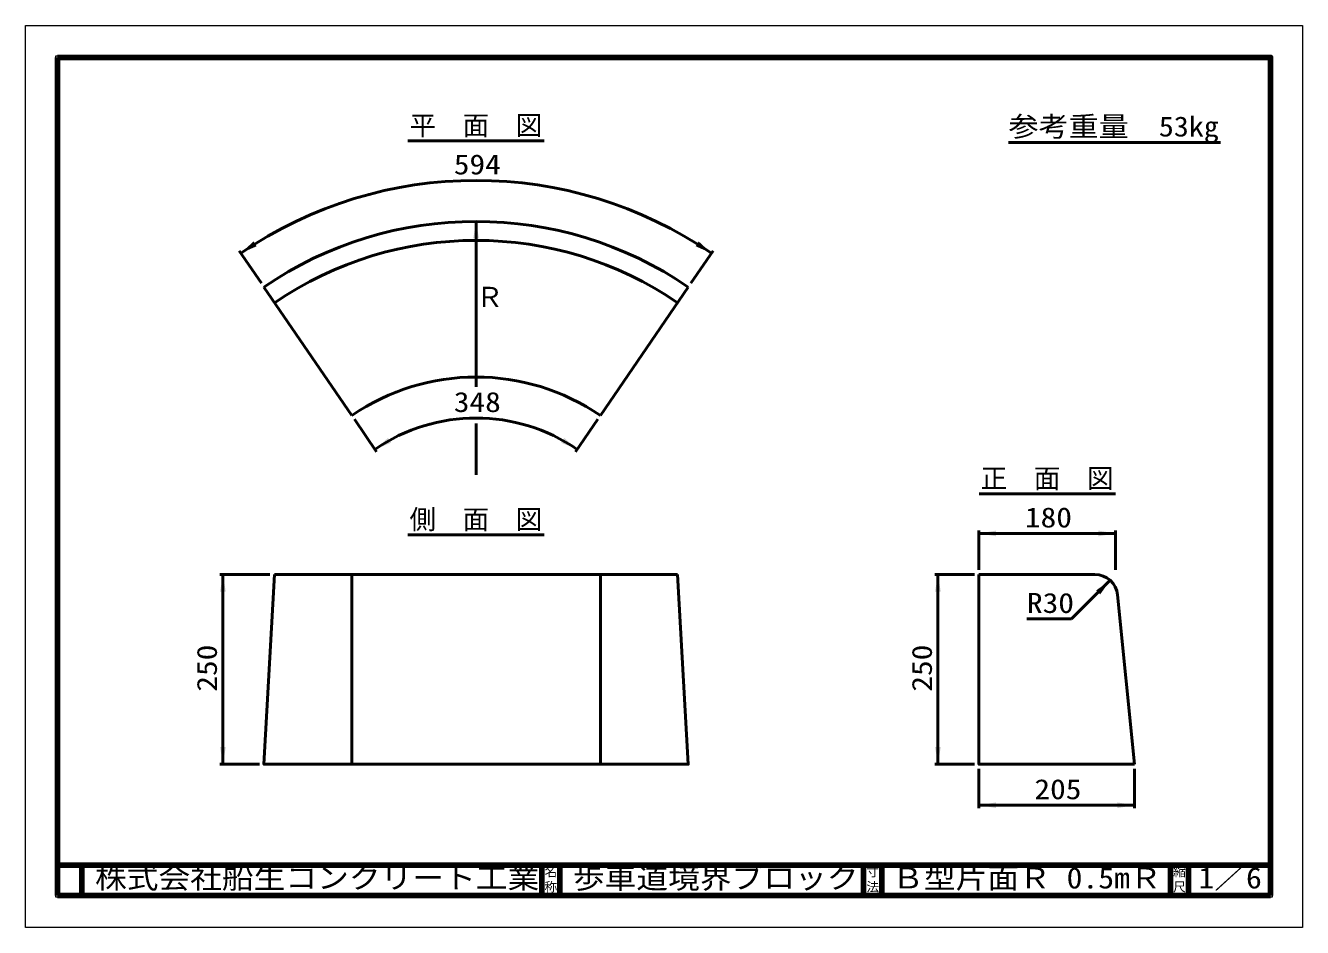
# Model space of a CAD drawing. Units: millimetres, scale not verified, with parts at other scales. Extents: x -2102 to 2102, y -1485 to 1485.
import ezdxf
from ezdxf.enums import TextEntityAlignment as Align

# ---------------------------------------------------------------- set-up
doc = ezdxf.new("R2010")
doc.units = ezdxf.units.MM
doc.header["$LTSCALE"] = 5
doc.layers.add('0-0_V-nasSTD', color=7, linetype='Continuous', lineweight=50)
doc.layers.add('0-1_0', color=7, linetype='Continuous', lineweight=50)
doc.styles.add('ＭＳ ゴシック', font='')
doc.styles.get('ＭＳ ゴシック').set_extended_font_data('MS Gothic')

msp = doc.modelspace()

# ---------------------------------------------------------------- linework, layer by layer
at = {"layer": '0-0_V-nasSTD', "lineweight": 100}
for p, q in [((-1997.5, 1380), (-1997.5, -1380)), ((-402.5, -1280), (-402.5, -1380)), ((-342.5, -1280), (-342.5, -1380)), ((657.5, -1280), (657.5, -1380)), ((717.5, -1280), (717.5, -1380)), ((1667.5, -1280), (1667.5, -1380)), ((1727.5, -1280), (1727.5, -1380)), ((-1997.5, -1380), (1997.5, -1380))]:
    msp.add_line(p, q, dxfattribs=at)
at = {"layer": '0-0_V-nasSTD'}
for p, q in [((-618.75, 840), (-618.75, 295)), ((-1399.368, 743.526), (-1325.965, 636.233)), ((161.868, 743.526), (88.465, 636.233)), ((-1317.495, 623.853), (-1028.116, 200.868)), ((79.995, 623.853), (-209.384, 200.868)), ((-1019.646, 188.488), (-946.243, 81.195)), ((-618.75, 175), (-618.75, 5)), ((-217.854, 188.488), (-291.257, 81.195)), ((1037.053, -177.5), (1037.053, -307.5)), ((1037.053, -187.5), (1487.053, -187.5)), ((1487.053, -177.5), (1487.053, -307.5)), ((-1462.495, -322.5), (-1297.495, -322.5)), ((-1452.495, -947.5), (-1452.495, -322.5)), ((-1282.205, -322.5), (44.705, -322.5)), ((-1028.116, -947.5), (-1028.116, -322.5)), ((-209.384, -322.5), (-209.384, -947.5)), ((892.053, -322.5), (1022.053, -322.5)), ((902.053, -947.5), (902.053, -322.5)), ((1419.179, -322.5), (1037.053, -322.5)), ((1342.225, -469.17), (1469.504, -341.891)), ((1493.807, -390.037), (1549.553, -947.5)), ((1195.225, -469.17), (1342.225, -469.17)), ((-1462.495, -947.5), (-1332.495, -947.5)), ((892.053, -947.5), (1022.053, -947.5)), ((1037.053, -1092.5), (1037.053, -962.5)), ((1549.553, -1092.5), (1549.553, -962.5)), ((1037.053, -1082.5), (1549.553, -1082.5))]:
    msp.add_line(p, q, dxfattribs=at)
at = {"layer": '0-0_V-nasSTD', "lineweight": 18}
for points in [[(-2102.5, -1485), (-2102.5, 1485), (2102.5, 1485), (2102.5, -1485)], [(-2002.5, -1385), (-2002.5, 1385), (2002.5, 1385), (2002.5, -1385)]]:
    msp.add_lwpolyline(points, close=True, dxfattribs=at)
at = {"layer": '0-0_V-nasSTD', "lineweight": 100}
msp.add_lwpolyline([(1997.5, -1380), (1997.5, 1380), (-1997.5, 1380)], dxfattribs=at)
at = {"layer": '0-0_V-nasSTD'}
for points in [[(-1282.205, -322.5), (-1317.495, -947.5), (79.995, -947.5), (44.705, -322.5)], [(1037.053, -322.5), (1037.053, -947.5), (1549.553, -947.5)]]:
    msp.add_lwpolyline(points, dxfattribs=at)
for centre, radius, start, end in [((-618.75, -397.5), 1372.5, 55.62253, 124.37747), ((-618.75, -397.5), 1237.5, 55.62253, 124.37747), ((-618.75, -397.5), 1175, 55.62253, 124.37747), ((-618.75, -397.5), 725, 55.62253, 124.37747), ((-618.75, -397.5), 590, 55.62253, 124.37747), ((1419.179, -397.5), 75, 5.71059, 90)]:
    msp.add_arc(centre, radius, start, end, dxfattribs=at)
for points in [[(-628.125, 783.75), (-618.75, 840), (-609.375, 783.75)], [(-1393.722, 735.273), (-1351.789, 773.921), (-1341.522, 758.232)], [(104.022, 758.232), (114.289, 773.921), (156.222, 735.273)], [(-951.889, 89.448), (-908.922, 126.942), (-899.084, 110.98)], [(-338.416, 110.98), (-328.578, 126.942), (-285.611, 89.448)], [(1037.053, -187.5), (1093.303, -196.875), (1093.303, -178.125)], [(1430.803, -196.875), (1430.803, -178.125), (1487.053, -187.5)], [(-1461.87, -378.75), (-1452.495, -322.5), (-1443.12, -378.75)], [(892.678, -378.75), (902.053, -322.5), (911.428, -378.75)], [(1423.101, -375.037), (1436.359, -388.295), (1469.504, -341.891)], [(-1461.87, -891.25), (-1452.495, -947.5), (-1443.12, -891.25)], [(892.678, -891.25), (902.053, -947.5), (911.428, -891.25)], [(1037.053, -1082.5), (1093.303, -1091.875), (1093.303, -1073.125)], [(1493.303, -1091.875), (1493.303, -1073.125), (1549.553, -1082.5)]]:
    msp.add_solid(points, dxfattribs=at)
at = {"layer": '0-1_0'}
for p, q in [((-843.125, 1105), (-394.375, 1105)), ((1832.5, 1099.806), (1134.5, 1099.806)), ((1037.678, -57.5), (1486.428, -57.5)), ((-843.125, -192.5), (-394.375, -192.5))]:
    msp.add_line(p, q, dxfattribs=at)
at = {"layer": '0-1_0', "lineweight": 100}
for p, q in [((-1997.5, -1280), (1997.5, -1280)), ((-1917.5, -1280), (-1917.5, -1380))]:
    msp.add_line(p, q, dxfattribs=at)

# ---------------------------------------------------------------- texts
at = {"layer": '0-0_V-nasSTD', "style": 'ＭＳ ゴシック'}
for s, height, p in [('平\u3000面\u3000図', 64.15, (-838.125, 1105)), ('Ｒ', 65.98, (-618.75, 538.75)), ('正\u3000面\u3000図', 64.15, (1042.678, -57.5)), ('側\u3000面\u3000図', 64.15, (-838.125, -192.5)), ('名', 30.79, (-393.518, -1326.001)), ('寸', 30.79, (666.482, -1326.001)), ('縮', 30.79, (1676.482, -1326.001)), ('称', 30.79, (-393.524, -1375.99)), ('法', 30.79, (666.476, -1375.99)), ('尺', 30.79, (1676.476, -1375.99))]:
    msp.add_text(s, height=height, dxfattribs=at).set_placement(p, align=Align.BOTTOM_LEFT)
for s, height, width, p in [('参考重量\u300053kg', 65.98, 1.1, (1134.5, 1099.806)), ('594', 65.98, 1.15, (-692.25, 975)), ('348', 65.98, 1.15, (-692.25, 192.5)), ('180', 65.98, 1.15, (1188.553, -187.5)), ('R30', 65.98, 1.15, (1195.225, -469.17)), ('205', 65.98, 1.15, (1219.803, -1082.5)), ('株式会社船生コンクリート工業', 69.65, 1.1, (-1873.75, -1377.5)), ('歩車道境界ブロック', 69.65, 1.1, (-300, -1377.5)), ('Ｂ型片面Ｒ 0.5mＲ', 69.65, 1.1, (751.25, -1377.5)), ('1／6', 69.65, 1.1, (1760, -1377.418))]:
    msp.add_text(s, height=height, dxfattribs=dict(at, width=width)).set_placement(p, align=Align.BOTTOM_LEFT)
at = {"layer": '0-0_V-nasSTD', "style": 'ＭＳ ゴシック', "width": 1.15}
for p in [(-1452.495, -708.5), (902.053, -708.5)]:
    msp.add_text('250', height=65.98, rotation=90, dxfattribs=at).set_placement(p, align=Align.BOTTOM_LEFT)

doc.saveas('drawing.dxf')
